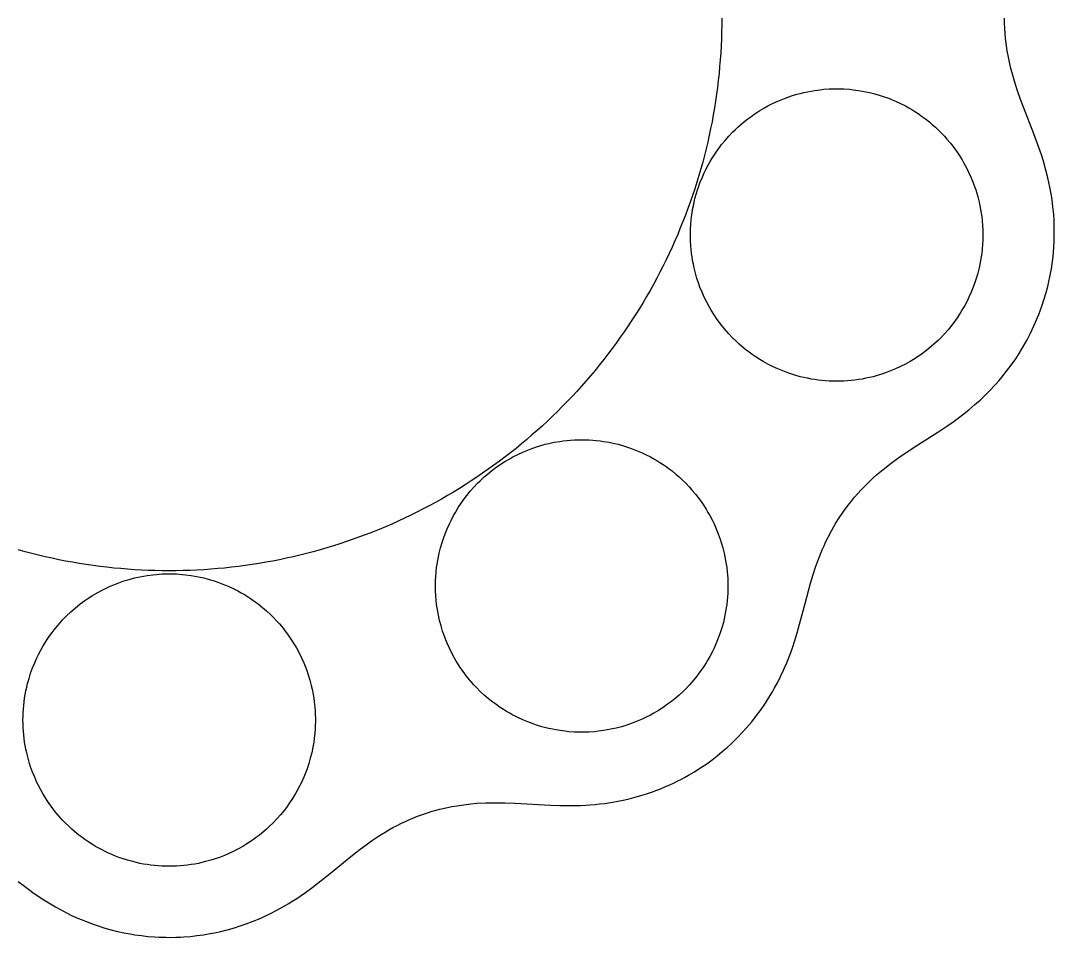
# Model space of a CAD drawing. Header units: metres. Extents: x -0.84 to 0.92, y -0.92 to 0.92.
# Drawn here: x -0.106 to 0.925, y -0.917 to -0.003 of the extents above; entities that cross this region are included whole.
import ezdxf

# ---------------------------------------------------------------- set-up
doc = ezdxf.new("R2010")
doc.units = ezdxf.units.M

msp = doc.modelspace()

# ---------------------------------------------------------------- linework, layer by layer
for p, q in [((0.5928, 0), (0.5928, -0.0069)), ((0.875, -0.0051), (0.875, 0)), ((0.5928, -0.0069), (0.5927, -0.0138)), ((0.8752, -0.0103), (0.875, -0.0051)), ((0.8756, -0.0153), (0.8752, -0.0103)), ((0.5927, -0.0138), (0.5925, -0.0208)), ((0.876, -0.0203), (0.8756, -0.0153)), ((0.8763, -0.0228), (0.876, -0.0203)), ((0.5921, -0.0277), (0.5918, -0.0346)), ((0.5925, -0.0208), (0.5921, -0.0277)), ((0.8769, -0.0277), (0.8763, -0.0228)), ((0.8776, -0.0325), (0.8769, -0.0277)), ((0.5918, -0.0346), (0.5913, -0.0415)), ((0.8784, -0.0372), (0.8776, -0.0325)), ((0.8798, -0.0439), (0.8784, -0.0372)), ((0.5907, -0.0484), (0.5901, -0.0553)), ((0.5913, -0.0415), (0.5907, -0.0484)), ((0.8813, -0.0504), (0.8798, -0.0439)), ((0.8824, -0.0545), (0.8813, -0.0504)), ((0.5901, -0.0553), (0.5893, -0.0622)), ((0.884, -0.0604), (0.8824, -0.0545)), ((0.8857, -0.0661), (0.884, -0.0604)), ((0.5885, -0.0691), (0.5876, -0.0759)), ((0.5893, -0.0622), (0.5885, -0.0691)), ((0.6819, -0.0727), (0.6855, -0.0721)), ((0.6855, -0.0721), (0.6909, -0.0714)), ((0.6909, -0.0714), (0.6946, -0.071)), ((0.6946, -0.071), (0.7001, -0.0706)), ((0.7001, -0.0706), (0.7037, -0.0705)), ((0.7037, -0.0705), (0.7074, -0.0705)), ((0.7074, -0.0705), (0.7111, -0.0705)), ((0.7111, -0.0705), (0.7147, -0.0706)), ((0.7147, -0.0706), (0.7202, -0.071)), ((0.7202, -0.071), (0.7239, -0.0714)), ((0.7239, -0.0714), (0.7293, -0.0721)), ((0.7293, -0.0721), (0.7329, -0.0727)), ((0.8875, -0.0714), (0.8857, -0.0661)), ((0.8909, -0.0813), (0.8875, -0.0714)), ((0.5876, -0.0759), (0.5866, -0.0828)), ((0.6486, -0.0828), (0.652, -0.0814)), ((0.652, -0.0814), (0.6571, -0.0794)), ((0.6571, -0.0794), (0.6623, -0.0776)), ((0.6623, -0.0776), (0.6676, -0.076)), ((0.6676, -0.076), (0.6711, -0.0751)), ((0.6711, -0.0751), (0.6747, -0.0742)), ((0.6747, -0.0742), (0.6783, -0.0734)), ((0.6783, -0.0734), (0.6819, -0.0727)), ((0.7329, -0.0727), (0.7365, -0.0734)), ((0.7365, -0.0734), (0.7401, -0.0742)), ((0.7401, -0.0742), (0.7454, -0.0755)), ((0.7454, -0.0755), (0.7507, -0.0771)), ((0.7507, -0.0771), (0.7559, -0.0788)), ((0.7559, -0.0788), (0.7594, -0.08)), ((0.7594, -0.08), (0.7628, -0.0814)), ((0.7628, -0.0814), (0.7662, -0.0828)), ((0.8938, -0.0889), (0.8909, -0.0813)), ((0.5855, -0.0896), (0.5843, -0.0965)), ((0.5866, -0.0828), (0.5855, -0.0896)), ((0.6277, -0.0942), (0.6308, -0.0922)), ((0.6308, -0.0922), (0.6355, -0.0894)), ((0.6355, -0.0894), (0.6387, -0.0876)), ((0.6387, -0.0876), (0.6436, -0.0851)), ((0.6436, -0.0851), (0.6486, -0.0828)), ((0.7662, -0.0828), (0.7711, -0.0851)), ((0.7711, -0.0851), (0.776, -0.0876)), ((0.776, -0.0876), (0.7793, -0.0894)), ((0.7793, -0.0894), (0.7824, -0.0912)), ((0.7824, -0.0912), (0.7855, -0.0932)), ((0.9042, -0.1155), (0.8938, -0.0889)), ((0.5843, -0.0965), (0.5831, -0.1033)), ((0.6116, -0.1063), (0.6159, -0.1028)), ((0.6159, -0.1028), (0.6187, -0.1005)), ((0.6187, -0.1005), (0.6217, -0.0983)), ((0.6217, -0.0983), (0.6247, -0.0962)), ((0.6247, -0.0962), (0.6277, -0.0942)), ((0.7855, -0.0932), (0.7886, -0.0952)), ((0.7886, -0.0952), (0.7931, -0.0983)), ((0.7931, -0.0983), (0.7961, -0.1005)), ((0.7961, -0.1005), (0.8004, -0.1039)), ((0.5817, -0.1101), (0.5803, -0.1169)), ((0.5831, -0.1033), (0.5817, -0.1101)), ((0.6036, -0.1138), (0.6062, -0.1113)), ((0.6062, -0.1113), (0.6089, -0.1087)), ((0.6089, -0.1087), (0.6116, -0.1063)), ((0.8004, -0.1039), (0.8031, -0.1063)), ((0.8031, -0.1063), (0.8059, -0.1087)), ((0.8059, -0.1087), (0.8086, -0.1113)), ((0.8086, -0.1113), (0.8124, -0.1151)), ((0.5788, -0.1236), (0.5772, -0.1303)), ((0.5803, -0.1169), (0.5788, -0.1236)), ((0.5927, -0.1262), (0.5962, -0.1219)), ((0.5962, -0.1219), (0.5998, -0.1178)), ((0.5998, -0.1178), (0.6036, -0.1138)), ((0.8124, -0.1151), (0.815, -0.1178)), ((0.815, -0.1178), (0.8174, -0.1206)), ((0.8174, -0.1206), (0.8209, -0.1248)), ((0.9092, -0.129), (0.9042, -0.1155)), ((0.5772, -0.1303), (0.5755, -0.1371)), ((0.5853, -0.1366), (0.5873, -0.1336)), ((0.5873, -0.1336), (0.5905, -0.1291)), ((0.5905, -0.1291), (0.5927, -0.1262)), ((0.8209, -0.1248), (0.8221, -0.1262)), ((0.8221, -0.1262), (0.8243, -0.1291)), ((0.8243, -0.1291), (0.8275, -0.1336)), ((0.8275, -0.1336), (0.8295, -0.1366)), ((0.9117, -0.1364), (0.9092, -0.129)), ((0.5738, -0.1438), (0.5719, -0.1504)), ((0.5755, -0.1371), (0.5738, -0.1438)), ((0.5796, -0.146), (0.5814, -0.1429)), ((0.5814, -0.1429), (0.5833, -0.1397)), ((0.5833, -0.1397), (0.5853, -0.1366)), ((0.8295, -0.1366), (0.8325, -0.1413)), ((0.8325, -0.1413), (0.8343, -0.1445)), ((0.9136, -0.1426), (0.9117, -0.1364)), ((0.9162, -0.1515), (0.9136, -0.1426)), ((0.5719, -0.1504), (0.57, -0.1571)), ((0.5732, -0.1592), (0.5754, -0.1542)), ((0.5754, -0.1542), (0.577, -0.1509)), ((0.577, -0.1509), (0.5796, -0.146)), ((0.8343, -0.1445), (0.8369, -0.1493)), ((0.8369, -0.1493), (0.8394, -0.1542)), ((0.8394, -0.1542), (0.8416, -0.1592)), ((0.9182, -0.1593), (0.9162, -0.1515)), ((0.568, -0.1637), (0.5659, -0.1703)), ((0.57, -0.1571), (0.568, -0.1637)), ((0.5693, -0.1695), (0.5711, -0.1643)), ((0.5711, -0.1643), (0.5732, -0.1592)), ((0.8416, -0.1592), (0.8437, -0.1643)), ((0.8437, -0.1643), (0.8449, -0.1678)), ((0.9202, -0.1687), (0.9182, -0.1593)), ((0.5659, -0.1703), (0.5637, -0.1769)), ((0.5661, -0.18), (0.5676, -0.1747)), ((0.5676, -0.1747), (0.5687, -0.1712)), ((0.5687, -0.1712), (0.5693, -0.1695)), ((0.8449, -0.1678), (0.8461, -0.1712)), ((0.8461, -0.1712), (0.8472, -0.1747)), ((0.8472, -0.1747), (0.8482, -0.1783)), ((0.9216, -0.1769), (0.9202, -0.1687)), ((0.5614, -0.1834), (0.5591, -0.19)), ((0.5637, -0.1769), (0.5614, -0.1834)), ((0.5645, -0.1872), (0.5653, -0.1836)), ((0.5653, -0.1836), (0.5661, -0.18)), ((0.8482, -0.1783), (0.8495, -0.1836)), ((0.8495, -0.1836), (0.8503, -0.1872)), ((0.9223, -0.1812), (0.9216, -0.1769)), ((0.9232, -0.1883), (0.9223, -0.1812)), ((0.5591, -0.19), (0.5566, -0.1964)), ((0.5627, -0.198), (0.5632, -0.1944)), ((0.5632, -0.1944), (0.5638, -0.1908)), ((0.5638, -0.1908), (0.5645, -0.1872)), ((0.8503, -0.1872), (0.851, -0.1908)), ((0.851, -0.1908), (0.8516, -0.1944)), ((0.8516, -0.1944), (0.8521, -0.198)), ((0.9239, -0.1956), (0.9232, -0.1883)), ((0.9243, -0.2016), (0.9239, -0.1956)), ((0.5541, -0.2029), (0.5515, -0.2093)), ((0.5566, -0.1964), (0.5541, -0.2029)), ((0.5617, -0.2108), (0.562, -0.2053)), ((0.562, -0.2053), (0.5623, -0.2017)), ((0.5623, -0.2017), (0.5627, -0.198)), ((0.8521, -0.198), (0.8525, -0.2017)), ((0.8525, -0.2017), (0.853, -0.2072)), ((0.9245, -0.2076), (0.9243, -0.2016)), ((0.5489, -0.2157), (0.5461, -0.2221)), ((0.5515, -0.2093), (0.5489, -0.2157)), ((0.5616, -0.2145), (0.5617, -0.2108)), ((0.5616, -0.2181), (0.5616, -0.2145)), ((0.853, -0.2072), (0.8531, -0.2108)), ((0.8531, -0.2108), (0.8532, -0.2145)), ((0.8532, -0.2145), (0.8532, -0.2181)), ((0.9245, -0.2153), (0.9245, -0.2076)), ((0.9245, -0.2184), (0.9245, -0.2153)), ((0.5461, -0.2221), (0.5433, -0.2284)), ((0.5617, -0.2218), (0.5616, -0.2181)), ((0.562, -0.2273), (0.5617, -0.2218)), ((0.853, -0.2255), (0.8525, -0.2309)), ((0.8531, -0.2218), (0.853, -0.2255)), ((0.8532, -0.2181), (0.8531, -0.2218)), ((0.9241, -0.2278), (0.9243, -0.2231)), ((0.9243, -0.2231), (0.9245, -0.2184)), ((0.5404, -0.2347), (0.5374, -0.2409)), ((0.5433, -0.2284), (0.5404, -0.2347)), ((0.5623, -0.2309), (0.562, -0.2273)), ((0.5627, -0.2346), (0.5623, -0.2309)), ((0.5632, -0.2382), (0.5627, -0.2346)), ((0.8521, -0.2346), (0.8516, -0.2382)), ((0.8525, -0.2309), (0.8521, -0.2346)), ((0.9229, -0.2404), (0.9236, -0.2341)), ((0.9236, -0.2341), (0.9241, -0.2278)), ((0.5343, -0.2471), (0.5312, -0.2533)), ((0.5374, -0.2409), (0.5343, -0.2471)), ((0.5638, -0.2418), (0.5632, -0.2382)), ((0.5645, -0.2454), (0.5638, -0.2418)), ((0.5653, -0.249), (0.5645, -0.2454)), ((0.8503, -0.2454), (0.8495, -0.249)), ((0.851, -0.2418), (0.8503, -0.2454)), ((0.8516, -0.2382), (0.851, -0.2418)), ((0.9216, -0.25), (0.9223, -0.2452)), ((0.9223, -0.2452), (0.9229, -0.2404)), ((0.5312, -0.2533), (0.528, -0.2594)), ((0.5666, -0.2543), (0.5653, -0.249)), ((0.5681, -0.2596), (0.5666, -0.2543)), ((0.8482, -0.2543), (0.8466, -0.2596)), ((0.8495, -0.249), (0.8482, -0.2543)), ((0.9187, -0.2643), (0.9204, -0.2563)), ((0.9204, -0.2563), (0.9216, -0.25)), ((0.5247, -0.2655), (0.5213, -0.2716)), ((0.528, -0.2594), (0.5247, -0.2655)), ((0.5693, -0.2631), (0.5681, -0.2596)), ((0.5711, -0.2683), (0.5693, -0.2631)), ((0.8449, -0.2648), (0.8437, -0.2683)), ((0.8466, -0.2596), (0.8449, -0.2648)), ((0.9163, -0.2738), (0.918, -0.2675)), ((0.918, -0.2675), (0.9187, -0.2643)), ((0.5178, -0.2776), (0.5143, -0.2835)), ((0.5213, -0.2716), (0.5178, -0.2776)), ((0.5732, -0.2734), (0.5711, -0.2683)), ((0.5754, -0.2784), (0.5732, -0.2734)), ((0.8416, -0.2734), (0.8394, -0.2784)), ((0.8437, -0.2683), (0.8416, -0.2734)), ((0.9144, -0.2801), (0.9163, -0.2738)), ((0.5143, -0.2835), (0.5107, -0.2895)), ((0.5779, -0.2833), (0.5754, -0.2784)), ((0.5805, -0.2882), (0.5779, -0.2833)), ((0.5823, -0.2913), (0.5805, -0.2882)), ((0.8352, -0.2866), (0.8334, -0.2897)), ((0.8378, -0.2817), (0.8352, -0.2866)), ((0.8394, -0.2784), (0.8378, -0.2817)), ((0.9108, -0.291), (0.9124, -0.2864)), ((0.9124, -0.2864), (0.9144, -0.2801)), ((0.507, -0.2953), (0.5033, -0.3011)), ((0.5107, -0.2895), (0.507, -0.2953)), ((0.5853, -0.296), (0.5823, -0.2913)), ((0.5883, -0.3005), (0.5853, -0.296)), ((0.8305, -0.2944), (0.8275, -0.299)), ((0.8334, -0.2897), (0.8305, -0.2944)), ((0.9059, -0.3032), (0.9078, -0.2987)), ((0.9078, -0.2987), (0.909, -0.2956)), ((0.909, -0.2956), (0.9108, -0.291)), ((0.4995, -0.3069), (0.4956, -0.3127)), ((0.5033, -0.3011), (0.4995, -0.3069)), ((0.5905, -0.3035), (0.5883, -0.3005)), ((0.5939, -0.3078), (0.5905, -0.3035)), ((0.5974, -0.3121), (0.5939, -0.3078)), ((0.8221, -0.3064), (0.8186, -0.3107)), ((0.8243, -0.3035), (0.8221, -0.3064)), ((0.8275, -0.299), (0.8243, -0.3035)), ((0.9026, -0.3106), (0.9059, -0.3032)), ((0.4916, -0.3183), (0.4876, -0.324)), ((0.4956, -0.3127), (0.4916, -0.3183)), ((0.5998, -0.3148), (0.5974, -0.3121)), ((0.6036, -0.3188), (0.5998, -0.3148)), ((0.6076, -0.3226), (0.6036, -0.3188)), ((0.8112, -0.3188), (0.8086, -0.3214)), ((0.815, -0.3148), (0.8112, -0.3188)), ((0.8186, -0.3107), (0.815, -0.3148)), ((0.8975, -0.3207), (0.9004, -0.315)), ((0.9004, -0.315), (0.9026, -0.3106)), ((0.4835, -0.3295), (0.4793, -0.3351)), ((0.4876, -0.324), (0.4835, -0.3295)), ((0.6103, -0.3251), (0.6076, -0.3226)), ((0.613, -0.3275), (0.6103, -0.3251)), ((0.6173, -0.331), (0.613, -0.3275)), ((0.8018, -0.3275), (0.7975, -0.331)), ((0.8045, -0.3251), (0.8018, -0.3275)), ((0.8086, -0.3214), (0.8045, -0.3251)), ((0.8919, -0.3304), (0.8951, -0.3249)), ((0.8951, -0.3249), (0.8975, -0.3207)), ((0.4793, -0.3351), (0.4751, -0.3405)), ((0.6202, -0.3332), (0.6173, -0.331)), ((0.6232, -0.3354), (0.6202, -0.3332)), ((0.6262, -0.3374), (0.6232, -0.3354)), ((0.6308, -0.3404), (0.6262, -0.3374)), ((0.7886, -0.3374), (0.784, -0.3404)), ((0.7931, -0.3343), (0.7886, -0.3374)), ((0.7975, -0.331), (0.7931, -0.3343)), ((0.8816, -0.346), (0.886, -0.3397)), ((0.886, -0.3397), (0.8894, -0.3344)), ((0.8894, -0.3344), (0.8919, -0.3304)), ((0.4707, -0.346), (0.4664, -0.3513)), ((0.4751, -0.3405), (0.4707, -0.346)), ((0.634, -0.3423), (0.6308, -0.3404)), ((0.6387, -0.345), (0.634, -0.3423)), ((0.6436, -0.3475), (0.6387, -0.345)), ((0.6486, -0.3498), (0.6436, -0.3475)), ((0.652, -0.3512), (0.6486, -0.3498)), ((0.7662, -0.3498), (0.7628, -0.3512)), ((0.7711, -0.3475), (0.7662, -0.3498)), ((0.776, -0.345), (0.7711, -0.3475)), ((0.7808, -0.3423), (0.776, -0.345)), ((0.784, -0.3404), (0.7808, -0.3423)), ((0.877, -0.3521), (0.8816, -0.346)), ((0.4619, -0.3566), (0.4574, -0.3619)), ((0.4664, -0.3513), (0.4619, -0.3566)), ((0.6571, -0.3532), (0.652, -0.3512)), ((0.6606, -0.3544), (0.6571, -0.3532)), ((0.6658, -0.3561), (0.6606, -0.3544)), ((0.6711, -0.3576), (0.6658, -0.3561)), ((0.6747, -0.3584), (0.6711, -0.3576)), ((0.6783, -0.3592), (0.6747, -0.3584)), ((0.6819, -0.3599), (0.6783, -0.3592)), ((0.6855, -0.3605), (0.6819, -0.3599)), ((0.6891, -0.361), (0.6855, -0.3605)), ((0.7293, -0.3605), (0.7257, -0.361)), ((0.7329, -0.3599), (0.7293, -0.3605)), ((0.7365, -0.3592), (0.7329, -0.3599)), ((0.7401, -0.3584), (0.7365, -0.3592)), ((0.7437, -0.3576), (0.7401, -0.3584)), ((0.749, -0.3561), (0.7437, -0.3576)), ((0.7525, -0.355), (0.749, -0.3561)), ((0.7577, -0.3532), (0.7525, -0.355)), ((0.7628, -0.3512), (0.7577, -0.3532)), ((0.8694, -0.3614), (0.8723, -0.358)), ((0.8723, -0.358), (0.877, -0.3521)), ((0.4528, -0.3671), (0.4482, -0.3722)), ((0.4574, -0.3619), (0.4528, -0.3671)), ((0.6928, -0.3614), (0.6891, -0.361)), ((0.6964, -0.3617), (0.6928, -0.3614)), ((0.7001, -0.362), (0.6964, -0.3617)), ((0.7037, -0.3621), (0.7001, -0.362)), ((0.7074, -0.3621), (0.7037, -0.3621)), ((0.7111, -0.3621), (0.7074, -0.3621)), ((0.7147, -0.362), (0.7111, -0.3621)), ((0.7184, -0.3617), (0.7147, -0.362)), ((0.722, -0.3614), (0.7184, -0.3617)), ((0.7257, -0.361), (0.722, -0.3614)), ((0.8556, -0.3761), (0.8606, -0.371)), ((0.8606, -0.371), (0.8655, -0.3658)), ((0.8655, -0.3658), (0.8694, -0.3614)), ((0.4435, -0.3773), (0.4387, -0.3823)), ((0.4482, -0.3722), (0.4435, -0.3773)), ((0.8454, -0.3854), (0.8505, -0.3809)), ((0.8505, -0.3809), (0.8556, -0.3761)), ((0.4338, -0.3873), (0.4289, -0.3922)), ((0.4387, -0.3823), (0.4338, -0.3873)), ((0.833, -0.3956), (0.8392, -0.3906)), ((0.8392, -0.3906), (0.8454, -0.3854)), ((0.419, -0.4018), (0.4139, -0.4065)), ((0.424, -0.397), (0.419, -0.4018)), ((0.4289, -0.3922), (0.424, -0.397)), ((0.8183, -0.4062), (0.8246, -0.4018)), ((0.8246, -0.4018), (0.833, -0.3956)), ((0.4088, -0.4111), (0.4035, -0.4157)), ((0.4139, -0.4065), (0.4088, -0.4111)), ((0.8085, -0.4128), (0.8183, -0.4062)), ((0.3983, -0.4202), (0.393, -0.4247)), ((0.4035, -0.4157), (0.3983, -0.4202)), ((0.4258, -0.423), (0.4312, -0.4221)), ((0.4312, -0.4221), (0.4348, -0.4216)), ((0.4348, -0.4216), (0.4385, -0.4212)), ((0.4385, -0.4212), (0.4421, -0.4209)), ((0.4421, -0.4209), (0.4458, -0.4207)), ((0.4458, -0.4207), (0.4494, -0.4205)), ((0.4494, -0.4205), (0.4531, -0.4205)), ((0.4531, -0.4205), (0.4568, -0.4205)), ((0.4568, -0.4205), (0.4604, -0.4207)), ((0.4604, -0.4207), (0.4641, -0.4209)), ((0.4641, -0.4209), (0.4677, -0.4212)), ((0.4677, -0.4212), (0.4714, -0.4216)), ((0.4714, -0.4216), (0.475, -0.4221)), ((0.475, -0.4221), (0.4804, -0.423)), ((0.7885, -0.4256), (0.8085, -0.4128)), ((0.3876, -0.4291), (0.3822, -0.4334)), ((0.393, -0.4247), (0.3876, -0.4291)), ((0.3894, -0.4351), (0.3943, -0.4328)), ((0.3943, -0.4328), (0.3977, -0.4314)), ((0.3977, -0.4314), (0.4028, -0.4294)), ((0.4028, -0.4294), (0.4081, -0.4276)), ((0.4081, -0.4276), (0.4115, -0.4265)), ((0.4115, -0.4265), (0.4168, -0.425)), ((0.4168, -0.425), (0.4204, -0.4242)), ((0.4204, -0.4242), (0.4258, -0.423)), ((0.4804, -0.423), (0.4858, -0.4242)), ((0.4858, -0.4242), (0.4894, -0.425)), ((0.4894, -0.425), (0.4947, -0.4265)), ((0.4947, -0.4265), (0.4999, -0.4282)), ((0.4999, -0.4282), (0.5034, -0.4294)), ((0.5034, -0.4294), (0.5068, -0.4307)), ((0.5068, -0.4307), (0.5102, -0.4321)), ((0.5102, -0.4321), (0.5135, -0.4336)), ((0.7694, -0.4383), (0.7779, -0.4325)), ((0.7779, -0.4325), (0.7885, -0.4256)), ((0.3712, -0.4418), (0.3656, -0.4459)), ((0.3767, -0.4376), (0.3712, -0.4418)), ((0.3719, -0.4452), (0.3765, -0.4422)), ((0.3765, -0.4422), (0.3813, -0.4394)), ((0.3822, -0.4334), (0.3767, -0.4376)), ((0.3813, -0.4394), (0.3845, -0.4376)), ((0.3845, -0.4376), (0.3894, -0.4351)), ((0.5135, -0.4336), (0.5169, -0.4351)), ((0.5169, -0.4351), (0.5218, -0.4376)), ((0.5218, -0.4376), (0.525, -0.4394)), ((0.525, -0.4394), (0.5281, -0.4413)), ((0.5281, -0.4413), (0.5312, -0.4432)), ((0.5312, -0.4432), (0.5343, -0.4452)), ((0.7618, -0.4438), (0.7694, -0.4383)), ((0.36, -0.4499), (0.3543, -0.4539)), ((0.3587, -0.4551), (0.363, -0.4516)), ((0.3656, -0.4459), (0.36, -0.4499)), ((0.363, -0.4516), (0.3674, -0.4483)), ((0.3674, -0.4483), (0.3719, -0.4452)), ((0.5343, -0.4452), (0.5373, -0.4472)), ((0.5373, -0.4472), (0.5403, -0.4494)), ((0.5403, -0.4494), (0.5432, -0.4516)), ((0.5432, -0.4516), (0.5475, -0.4551)), ((0.7472, -0.4556), (0.7522, -0.4514)), ((0.7522, -0.4514), (0.7571, -0.4475)), ((0.7571, -0.4475), (0.7618, -0.4438)), ((0.3428, -0.4616), (0.337, -0.4654)), ((0.3486, -0.4578), (0.3428, -0.4616)), ((0.3456, -0.4678), (0.3493, -0.4638)), ((0.3543, -0.4539), (0.3486, -0.4578)), ((0.3493, -0.4638), (0.3519, -0.4613)), ((0.3519, -0.4613), (0.3533, -0.46)), ((0.3533, -0.46), (0.356, -0.4575)), ((0.356, -0.4575), (0.3587, -0.4551)), ((0.5475, -0.4551), (0.5502, -0.4575)), ((0.5502, -0.4575), (0.5529, -0.46)), ((0.5529, -0.46), (0.5569, -0.4638)), ((0.5569, -0.4638), (0.5607, -0.4678)), ((0.7371, -0.4651), (0.7405, -0.4618)), ((0.7405, -0.4618), (0.7439, -0.4586)), ((0.7439, -0.4586), (0.7472, -0.4556)), ((0.3252, -0.4726), (0.3192, -0.4762)), ((0.3311, -0.469), (0.3252, -0.4726)), ((0.337, -0.4654), (0.3311, -0.469)), ((0.3384, -0.4762), (0.3419, -0.4719)), ((0.3419, -0.4719), (0.3456, -0.4678)), ((0.5607, -0.4678), (0.5631, -0.4706)), ((0.5631, -0.4706), (0.5666, -0.4748)), ((0.7253, -0.4778), (0.7286, -0.474)), ((0.7286, -0.474), (0.732, -0.4703)), ((0.732, -0.4703), (0.7371, -0.4651)), ((0.3072, -0.483), (0.3011, -0.4863)), ((0.3132, -0.4796), (0.3072, -0.483)), ((0.3192, -0.4762), (0.3132, -0.4796)), ((0.33, -0.4882), (0.333, -0.4836)), ((0.333, -0.4836), (0.3362, -0.4791)), ((0.3362, -0.4791), (0.3384, -0.4762)), ((0.5666, -0.4748), (0.57, -0.4791)), ((0.57, -0.4791), (0.5722, -0.4821)), ((0.5722, -0.4821), (0.5742, -0.4851)), ((0.7189, -0.4857), (0.7221, -0.4817)), ((0.7221, -0.4817), (0.7253, -0.4778)), ((0.2888, -0.4927), (0.2826, -0.4957)), ((0.295, -0.4895), (0.2888, -0.4927)), ((0.3011, -0.4863), (0.295, -0.4895)), ((0.3253, -0.496), (0.3271, -0.4929)), ((0.3271, -0.4929), (0.33, -0.4882)), ((0.5742, -0.4851), (0.5772, -0.4897)), ((0.5772, -0.4897), (0.5791, -0.4929)), ((0.5791, -0.4929), (0.5809, -0.496)), ((0.71, -0.4983), (0.7129, -0.494)), ((0.7129, -0.494), (0.7143, -0.4919)), ((0.7143, -0.4919), (0.7189, -0.4857)), ((0.2637, -0.5045), (0.2574, -0.5072)), ((0.2701, -0.5016), (0.2637, -0.5045)), ((0.2763, -0.4987), (0.2701, -0.5016)), ((0.2826, -0.4957), (0.2763, -0.4987)), ((0.3189, -0.5092), (0.3212, -0.5042)), ((0.3212, -0.5042), (0.3228, -0.5009)), ((0.3228, -0.5009), (0.3253, -0.496)), ((0.5809, -0.496), (0.5835, -0.5009)), ((0.5835, -0.5009), (0.5851, -0.5042)), ((0.5851, -0.5042), (0.5873, -0.5092)), ((0.7047, -0.5069), (0.706, -0.5047)), ((0.706, -0.5047), (0.7086, -0.5004)), ((0.7086, -0.5004), (0.71, -0.4983)), ((0.2381, -0.515), (0.2316, -0.5174)), ((0.2446, -0.5125), (0.2381, -0.515)), ((0.251, -0.5099), (0.2446, -0.5125)), ((0.2574, -0.5072), (0.251, -0.5099)), ((0.3156, -0.5178), (0.3168, -0.5143)), ((0.3168, -0.5143), (0.3189, -0.5092)), ((0.5873, -0.5092), (0.5894, -0.5143)), ((0.5894, -0.5143), (0.5912, -0.5195)), ((0.6989, -0.5177), (0.7023, -0.5112)), ((0.7023, -0.5112), (0.7047, -0.5069)), ((0.212, -0.5242), (0.2054, -0.5263)), ((0.2186, -0.522), (0.212, -0.5242)), ((0.2251, -0.5197), (0.2186, -0.522)), ((0.2316, -0.5174), (0.2251, -0.5197)), ((0.3123, -0.5283), (0.3139, -0.523)), ((0.3139, -0.523), (0.3156, -0.5178)), ((0.5912, -0.5195), (0.5924, -0.523)), ((0.5924, -0.523), (0.5939, -0.5283)), ((0.6949, -0.5261), (0.6968, -0.5219)), ((0.6968, -0.5219), (0.6989, -0.5177)), ((-0.1021, -0.5321), (-0.1088, -0.5302)), ((-0.0954, -0.5339), (-0.1021, -0.5321)), ((-0.0887, -0.5355), (-0.0954, -0.5339)), ((-0.0819, -0.5371), (-0.0887, -0.5355)), ((0.172, -0.5355), (0.1653, -0.5371)), ((0.1787, -0.5339), (0.172, -0.5355)), ((0.1854, -0.5321), (0.1787, -0.5339)), ((0.1921, -0.5302), (0.1854, -0.5321)), ((0.1988, -0.5283), (0.1921, -0.5302)), ((0.2054, -0.5263), (0.1988, -0.5283)), ((0.3102, -0.5372), (0.311, -0.5336)), ((0.311, -0.5336), (0.3123, -0.5283)), ((0.5939, -0.5283), (0.5952, -0.5336)), ((0.5952, -0.5336), (0.596, -0.5372)), ((0.6906, -0.5363), (0.693, -0.5302)), ((0.693, -0.5302), (0.6949, -0.5261)), ((-0.0752, -0.5387), (-0.0819, -0.5371)), ((-0.0684, -0.5401), (-0.0752, -0.5387)), ((-0.0616, -0.5414), (-0.0684, -0.5401)), ((-0.0548, -0.5427), (-0.0616, -0.5414)), ((-0.048, -0.5438), (-0.0548, -0.5427)), ((-0.0411, -0.5449), (-0.048, -0.5438)), ((-0.0343, -0.5459), (-0.0411, -0.5449)), ((-0.0274, -0.5468), (-0.0343, -0.5459)), ((0.1176, -0.5459), (0.1107, -0.5468)), ((0.1245, -0.5449), (0.1176, -0.5459)), ((0.1313, -0.5438), (0.1245, -0.5449)), ((0.1381, -0.5427), (0.1313, -0.5438)), ((0.1449, -0.5414), (0.1381, -0.5427)), ((0.1517, -0.5401), (0.1449, -0.5414)), ((0.1585, -0.5387), (0.1517, -0.5401)), ((0.1653, -0.5371), (0.1585, -0.5387)), ((0.3084, -0.548), (0.3089, -0.5444)), ((0.3089, -0.5444), (0.3095, -0.5408)), ((0.3095, -0.5408), (0.3102, -0.5372)), ((0.596, -0.5372), (0.5967, -0.5408)), ((0.5967, -0.5408), (0.5973, -0.5444)), ((0.5973, -0.5444), (0.5978, -0.548)), ((0.6863, -0.5477), (0.6883, -0.5421)), ((0.6883, -0.5421), (0.6906, -0.5363)), ((-0.0205, -0.5477), (-0.0274, -0.5468)), ((-0.0136, -0.5484), (-0.0205, -0.5477)), ((-0.0067, -0.549), (-0.0136, -0.5484)), ((0.0001, -0.5496), (-0.0067, -0.549)), ((0.007, -0.5501), (0.0001, -0.5496)), ((0.014, -0.5505), (0.007, -0.5501)), ((0.0125, -0.5571), (0.0161, -0.5564)), ((0.0209, -0.5508), (0.014, -0.5505)), ((0.0161, -0.5564), (0.0197, -0.5558)), ((0.0197, -0.5558), (0.0252, -0.5551)), ((0.0278, -0.551), (0.0209, -0.5508)), ((0.0252, -0.5551), (0.0289, -0.5547)), ((0.0347, -0.5511), (0.0278, -0.551)), ((0.0289, -0.5547), (0.0343, -0.5543)), ((0.0343, -0.5543), (0.038, -0.5542)), ((0.0417, -0.5512), (0.0347, -0.5511)), ((0.038, -0.5542), (0.0417, -0.5542)), ((0.0486, -0.5511), (0.0417, -0.5512)), ((0.0417, -0.5542), (0.0453, -0.5542)), ((0.0453, -0.5542), (0.049, -0.5543)), ((0.0555, -0.551), (0.0486, -0.5511)), ((0.049, -0.5543), (0.0545, -0.5547)), ((0.0545, -0.5547), (0.0581, -0.5551)), ((0.0624, -0.5508), (0.0555, -0.551)), ((0.0581, -0.5551), (0.0636, -0.5558)), ((0.0694, -0.5505), (0.0624, -0.5508)), ((0.0636, -0.5558), (0.0672, -0.5564)), ((0.0672, -0.5564), (0.0708, -0.5571)), ((0.0763, -0.5501), (0.0694, -0.5505)), ((0.0832, -0.5496), (0.0763, -0.5501)), ((0.0901, -0.549), (0.0832, -0.5496)), ((0.097, -0.5484), (0.0901, -0.549)), ((0.1039, -0.5477), (0.097, -0.5484)), ((0.1107, -0.5468), (0.1039, -0.5477)), ((0.3076, -0.5571), (0.308, -0.5517)), ((0.308, -0.5517), (0.3084, -0.548)), ((0.5978, -0.548), (0.5982, -0.5517)), ((0.5982, -0.5517), (0.5985, -0.5553)), ((0.5985, -0.5553), (0.5988, -0.559)), ((0.6814, -0.5634), (0.684, -0.5549)), ((0.684, -0.5549), (0.6863, -0.5477)), ((-0.0204, -0.568), (-0.0171, -0.5665)), ((-0.0171, -0.5665), (-0.0137, -0.5651)), ((-0.0137, -0.5651), (-0.0086, -0.5631)), ((-0.0086, -0.5631), (-0.0034, -0.5613)), ((-0.0034, -0.5613), (0.0018, -0.5597)), ((0.0018, -0.5597), (0.0072, -0.5583)), ((0.0072, -0.5583), (0.0125, -0.5571)), ((0.0708, -0.5571), (0.0761, -0.5583)), ((0.0761, -0.5583), (0.0815, -0.5597)), ((0.0815, -0.5597), (0.0867, -0.5613)), ((0.0867, -0.5613), (0.0902, -0.5625)), ((0.0902, -0.5625), (0.0936, -0.5637)), ((0.0936, -0.5637), (0.097, -0.5651)), ((0.097, -0.5651), (0.1004, -0.5665)), ((0.1004, -0.5665), (0.1054, -0.5688)), ((0.3073, -0.5645), (0.3074, -0.5608)), ((0.3073, -0.5681), (0.3073, -0.5645)), ((0.3074, -0.5608), (0.3076, -0.5571)), ((0.5988, -0.559), (0.5989, -0.5626)), ((0.5989, -0.5626), (0.5989, -0.5663)), ((0.5989, -0.5663), (0.5989, -0.57)), ((0.6776, -0.5773), (0.6814, -0.5634)), ((-0.0395, -0.5789), (-0.0349, -0.5759)), ((-0.0349, -0.5759), (-0.0302, -0.5731)), ((-0.0302, -0.5731), (-0.0253, -0.5705)), ((-0.0253, -0.5705), (-0.0204, -0.568)), ((0.1054, -0.5688), (0.1087, -0.5705)), ((0.1087, -0.5705), (0.1103, -0.5713)), ((0.1103, -0.5713), (0.1135, -0.5731)), ((0.1135, -0.5731), (0.1167, -0.5749)), ((0.1167, -0.5749), (0.1198, -0.5769)), ((0.1198, -0.5769), (0.1229, -0.5789)), ((0.3074, -0.5718), (0.3073, -0.5681)), ((0.3076, -0.5755), (0.3074, -0.5718)), ((0.308, -0.5809), (0.3076, -0.5755)), ((0.5985, -0.5773), (0.5982, -0.5809)), ((0.5988, -0.5736), (0.5985, -0.5773)), ((0.5989, -0.57), (0.5988, -0.5736)), ((0.674, -0.5912), (0.6776, -0.5773)), ((-0.0541, -0.59), (-0.0499, -0.5865)), ((-0.0499, -0.5865), (-0.047, -0.5842)), ((-0.047, -0.5842), (-0.0426, -0.5809)), ((-0.0426, -0.5809), (-0.0395, -0.5789)), ((0.1229, -0.5789), (0.1274, -0.582)), ((0.1274, -0.582), (0.1303, -0.5842)), ((0.1303, -0.5842), (0.1346, -0.5876)), ((0.1346, -0.5876), (0.1388, -0.5912)), ((0.3084, -0.5846), (0.308, -0.5809)), ((0.3089, -0.5882), (0.3084, -0.5846)), ((0.5978, -0.5846), (0.5973, -0.5882)), ((0.5982, -0.5809), (0.5978, -0.5846)), ((-0.0646, -0.6002), (-0.0608, -0.5962)), ((-0.0608, -0.5962), (-0.0568, -0.5924)), ((-0.0568, -0.5924), (-0.0541, -0.59)), ((0.1388, -0.5912), (0.1428, -0.5949)), ((0.1428, -0.5949), (0.1454, -0.5975)), ((0.1454, -0.5975), (0.1492, -0.6015)), ((0.3095, -0.5918), (0.3089, -0.5882)), ((0.3106, -0.5972), (0.3095, -0.5918)), ((0.3114, -0.6008), (0.3106, -0.5972)), ((0.596, -0.5954), (0.5952, -0.599)), ((0.5967, -0.5918), (0.596, -0.5954)), ((0.5973, -0.5882), (0.5967, -0.5918)), ((0.6694, -0.608), (0.674, -0.5912)), ((-0.073, -0.6099), (-0.0695, -0.6056)), ((-0.0695, -0.6056), (-0.0671, -0.6029)), ((-0.0671, -0.6029), (-0.0646, -0.6002)), ((0.1492, -0.6015), (0.1517, -0.6042)), ((0.1517, -0.6042), (0.1552, -0.6085)), ((0.3128, -0.6061), (0.3114, -0.6008)), ((0.3144, -0.6114), (0.3128, -0.6061)), ((0.5929, -0.6079), (0.5912, -0.6131)), ((0.5944, -0.6026), (0.5929, -0.6079)), ((0.5952, -0.599), (0.5944, -0.6026)), ((0.668, -0.6131), (0.6694, -0.608)), ((-0.0795, -0.6188), (-0.0763, -0.6143)), ((-0.0763, -0.6143), (-0.0752, -0.6128)), ((-0.0752, -0.6128), (-0.073, -0.6099)), ((0.1552, -0.6085), (0.1575, -0.6113)), ((0.1575, -0.6113), (0.1596, -0.6143)), ((0.1596, -0.6143), (0.1618, -0.6173)), ((0.1618, -0.6173), (0.1638, -0.6203)), ((0.3156, -0.6148), (0.3144, -0.6114)), ((0.3168, -0.6183), (0.3156, -0.6148)), ((0.3189, -0.6234), (0.3168, -0.6183)), ((0.5894, -0.6183), (0.5873, -0.6234)), ((0.5912, -0.6131), (0.5894, -0.6183)), ((0.6657, -0.6205), (0.668, -0.6131)), ((-0.0861, -0.6297), (-0.0843, -0.6265)), ((-0.0843, -0.6265), (-0.0824, -0.6234)), ((-0.0824, -0.6234), (-0.0795, -0.6188)), ((0.1638, -0.6203), (0.1667, -0.625)), ((0.1667, -0.625), (0.1686, -0.6281)), ((0.1686, -0.6281), (0.1712, -0.633)), ((0.3212, -0.6284), (0.3189, -0.6234)), ((0.3236, -0.6333), (0.3212, -0.6284)), ((0.5851, -0.6284), (0.5835, -0.6317)), ((0.5873, -0.6234), (0.5851, -0.6284)), ((0.6606, -0.6354), (0.6633, -0.6279)), ((0.6633, -0.6279), (0.6657, -0.6205)), ((-0.0925, -0.6429), (-0.0903, -0.6379)), ((-0.0903, -0.6379), (-0.0887, -0.6346)), ((-0.0887, -0.6346), (-0.0861, -0.6297)), ((0.1712, -0.633), (0.1736, -0.6379)), ((0.1736, -0.6379), (0.1759, -0.6429)), ((0.3262, -0.6382), (0.3236, -0.6333)), ((0.328, -0.6413), (0.3262, -0.6382)), ((0.5809, -0.6366), (0.5791, -0.6398)), ((0.5835, -0.6317), (0.5809, -0.6366)), ((0.6576, -0.6428), (0.6606, -0.6354)), ((-0.0965, -0.6532), (-0.0946, -0.648)), ((-0.0946, -0.648), (-0.0925, -0.6429)), ((0.1759, -0.6429), (0.1779, -0.648)), ((0.1779, -0.648), (0.1792, -0.6515)), ((0.33, -0.6444), (0.328, -0.6413)), ((0.332, -0.6475), (0.33, -0.6444)), ((0.3341, -0.6505), (0.332, -0.6475)), ((0.5742, -0.6475), (0.5711, -0.652)), ((0.5772, -0.6429), (0.5742, -0.6475)), ((0.5791, -0.6398), (0.5772, -0.6429)), ((0.6544, -0.6503), (0.6555, -0.6478)), ((0.6555, -0.6478), (0.6576, -0.6428)), ((-0.0996, -0.6637), (-0.0981, -0.6584)), ((-0.0981, -0.6584), (-0.0965, -0.6532)), ((0.1792, -0.6515), (0.1804, -0.6549)), ((0.1804, -0.6549), (0.182, -0.6602)), ((0.3373, -0.655), (0.3341, -0.6505)), ((0.3396, -0.6578), (0.3373, -0.655)), ((0.3431, -0.6621), (0.3396, -0.6578)), ((0.5666, -0.6578), (0.5631, -0.6621)), ((0.5689, -0.655), (0.5666, -0.6578)), ((0.5711, -0.652), (0.5689, -0.655)), ((0.6483, -0.6629), (0.6515, -0.6566)), ((0.6515, -0.6566), (0.6544, -0.6503)), ((-0.1012, -0.6709), (-0.1004, -0.6673)), ((-0.1004, -0.6673), (-0.0996, -0.6637)), ((0.182, -0.6602), (0.1834, -0.6655)), ((0.1834, -0.6655), (0.1842, -0.6691)), ((0.1842, -0.6691), (0.1852, -0.6745)), ((0.3456, -0.6648), (0.3431, -0.6621)), ((0.3481, -0.6675), (0.3456, -0.6648)), ((0.3519, -0.6714), (0.3481, -0.6675)), ((0.5569, -0.6688), (0.5543, -0.6714)), ((0.5607, -0.6648), (0.5569, -0.6688)), ((0.5631, -0.6621), (0.5607, -0.6648)), ((0.6434, -0.6718), (0.6456, -0.668)), ((0.6456, -0.668), (0.6483, -0.6629)), ((-0.103, -0.6817), (-0.1025, -0.6781)), ((-0.1025, -0.6781), (-0.1019, -0.6745)), ((-0.1019, -0.6745), (-0.1012, -0.6709)), ((0.1852, -0.6745), (0.1858, -0.6781)), ((0.1858, -0.6781), (0.1863, -0.6817)), ((0.356, -0.6751), (0.3519, -0.6714)), ((0.3602, -0.6787), (0.356, -0.6751)), ((0.3645, -0.6821), (0.3602, -0.6787)), ((0.5461, -0.6787), (0.5418, -0.6821)), ((0.5502, -0.6751), (0.5461, -0.6787)), ((0.5543, -0.6714), (0.5502, -0.6751)), ((0.6364, -0.6831), (0.6396, -0.6781)), ((0.6396, -0.6781), (0.6434, -0.6718)), ((-0.104, -0.6927), (-0.1037, -0.689)), ((-0.1037, -0.689), (-0.1034, -0.6854)), ((-0.1034, -0.6854), (-0.103, -0.6817)), ((0.1863, -0.6817), (0.1869, -0.6872)), ((0.1869, -0.6872), (0.1872, -0.6908)), ((0.3674, -0.6843), (0.3645, -0.6821)), ((0.3719, -0.6874), (0.3674, -0.6843)), ((0.375, -0.6894), (0.3719, -0.6874)), ((0.3781, -0.6914), (0.375, -0.6894)), ((0.5297, -0.6904), (0.525, -0.6932)), ((0.5343, -0.6874), (0.5297, -0.6904)), ((0.5388, -0.6843), (0.5343, -0.6874)), ((0.5418, -0.6821), (0.5388, -0.6843)), ((0.6266, -0.6968), (0.6321, -0.6894)), ((0.6321, -0.6894), (0.6364, -0.6831)), ((-0.1042, -0.7), (-0.1041, -0.6963)), ((-0.1041, -0.7037), (-0.1042, -0.7)), ((-0.1041, -0.6963), (-0.104, -0.6927)), ((0.1872, -0.6908), (0.1874, -0.6945)), ((0.1874, -0.6945), (0.1875, -0.6982)), ((0.1875, -0.6982), (0.1875, -0.7018)), ((0.3813, -0.6932), (0.3781, -0.6914)), ((0.3845, -0.695), (0.3813, -0.6932)), ((0.3861, -0.6958), (0.3845, -0.695)), ((0.3894, -0.6975), (0.3861, -0.6958)), ((0.3943, -0.6998), (0.3894, -0.6975)), ((0.3994, -0.7019), (0.3943, -0.6998)), ((0.5135, -0.699), (0.5085, -0.7012)), ((0.5169, -0.6975), (0.5135, -0.699)), ((0.5218, -0.695), (0.5169, -0.6975)), ((0.525, -0.6932), (0.5218, -0.695)), ((0.6227, -0.7017), (0.6266, -0.6968)), ((-0.104, -0.7073), (-0.1041, -0.7037)), ((-0.1037, -0.711), (-0.104, -0.7073)), ((-0.1034, -0.7146), (-0.1037, -0.711)), ((0.1872, -0.7092), (0.1869, -0.7128)), ((0.1874, -0.7055), (0.1872, -0.7092)), ((0.1875, -0.7018), (0.1874, -0.7055)), ((0.4046, -0.7038), (0.3994, -0.7019)), ((0.4081, -0.705), (0.4046, -0.7038)), ((0.4133, -0.7066), (0.4081, -0.705)), ((0.4186, -0.708), (0.4133, -0.7066)), ((0.424, -0.7092), (0.4186, -0.708)), ((0.4276, -0.7099), (0.424, -0.7092)), ((0.4312, -0.7105), (0.4276, -0.7099)), ((0.4366, -0.7112), (0.4312, -0.7105)), ((0.4403, -0.7116), (0.4366, -0.7112)), ((0.4696, -0.7112), (0.4659, -0.7116)), ((0.475, -0.7105), (0.4696, -0.7112)), ((0.4786, -0.7099), (0.475, -0.7105)), ((0.4822, -0.7092), (0.4786, -0.7099)), ((0.4876, -0.708), (0.4822, -0.7092)), ((0.4929, -0.7066), (0.4876, -0.708)), ((0.4982, -0.705), (0.4929, -0.7066)), ((0.5034, -0.7032), (0.4982, -0.705)), ((0.5085, -0.7012), (0.5034, -0.7032)), ((0.6133, -0.7125), (0.6176, -0.7077)), ((0.6176, -0.7077), (0.6227, -0.7017)), ((-0.103, -0.7183), (-0.1034, -0.7146)), ((-0.1025, -0.7219), (-0.103, -0.7183)), ((0.1863, -0.7183), (0.1858, -0.7219)), ((0.1869, -0.7128), (0.1863, -0.7183)), ((0.4458, -0.712), (0.4403, -0.7116)), ((0.4494, -0.7121), (0.4458, -0.712)), ((0.4531, -0.7121), (0.4494, -0.7121)), ((0.4568, -0.7121), (0.4531, -0.7121)), ((0.4604, -0.712), (0.4568, -0.7121)), ((0.4659, -0.7116), (0.4604, -0.712)), ((0.6019, -0.7239), (0.6066, -0.7194)), ((0.6066, -0.7194), (0.6089, -0.7171)), ((0.6089, -0.7171), (0.6133, -0.7125)), ((-0.1019, -0.7255), (-0.1025, -0.7219)), ((-0.1012, -0.7291), (-0.1019, -0.7255)), ((-0.1004, -0.7327), (-0.1012, -0.7291)), ((0.1846, -0.7291), (0.1838, -0.7327)), ((0.1852, -0.7255), (0.1846, -0.7291)), ((0.1858, -0.7219), (0.1852, -0.7255)), ((0.5883, -0.7356), (0.5934, -0.7315)), ((0.5934, -0.7315), (0.5983, -0.7272)), ((0.5983, -0.7272), (0.6019, -0.7239)), ((-0.0991, -0.738), (-0.1004, -0.7327)), ((-0.0976, -0.7433), (-0.0991, -0.738)), ((0.1824, -0.738), (0.1809, -0.7433)), ((0.1838, -0.7327), (0.1824, -0.738)), ((0.5778, -0.7435), (0.5831, -0.7396)), ((0.5831, -0.7396), (0.5883, -0.7356)), ((-0.0965, -0.7468), (-0.0976, -0.7433)), ((-0.0946, -0.752), (-0.0965, -0.7468)), ((-0.0925, -0.7571), (-0.0946, -0.752)), ((0.1779, -0.752), (0.1759, -0.7571)), ((0.1792, -0.7485), (0.1779, -0.752)), ((0.1809, -0.7433), (0.1792, -0.7485)), ((0.5598, -0.7549), (0.5655, -0.7516)), ((0.5655, -0.7516), (0.571, -0.7481)), ((0.571, -0.7481), (0.5778, -0.7435)), ((-0.0903, -0.7621), (-0.0925, -0.7571)), ((-0.0887, -0.7654), (-0.0903, -0.7621)), ((0.1736, -0.7621), (0.172, -0.7654)), ((0.1759, -0.7571), (0.1736, -0.7621)), ((0.5412, -0.7645), (0.5455, -0.7625)), ((0.5455, -0.7625), (0.5484, -0.761)), ((0.5484, -0.761), (0.5527, -0.7588)), ((0.5527, -0.7588), (0.5556, -0.7573)), ((0.5556, -0.7573), (0.5598, -0.7549)), ((-0.0861, -0.7702), (-0.0887, -0.7654)), ((-0.0843, -0.7734), (-0.0861, -0.7702)), ((0.1694, -0.7702), (0.1676, -0.7734)), ((0.172, -0.7654), (0.1694, -0.7702)), ((0.5178, -0.7736), (0.5236, -0.7716)), ((0.5236, -0.7716), (0.528, -0.77)), ((0.528, -0.77), (0.531, -0.7689)), ((0.531, -0.7689), (0.5368, -0.7664)), ((0.5368, -0.7664), (0.5412, -0.7645)), ((-0.0824, -0.7766), (-0.0843, -0.7734)), ((-0.0795, -0.7812), (-0.0824, -0.7766)), ((-0.0774, -0.7842), (-0.0795, -0.7812)), ((0.1618, -0.7827), (0.1586, -0.7872)), ((0.1648, -0.7781), (0.1618, -0.7827)), ((0.1676, -0.7734), (0.1648, -0.7781)), ((0.3424, -0.7836), (0.349, -0.783)), ((0.349, -0.783), (0.3574, -0.7825)), ((0.3574, -0.7825), (0.3653, -0.7824)), ((0.3653, -0.7824), (0.3763, -0.7824)), ((0.3763, -0.7824), (0.3864, -0.7828)), ((0.3864, -0.7828), (0.422, -0.7848)), ((0.4708, -0.7837), (0.4763, -0.7831)), ((0.4763, -0.7831), (0.4819, -0.7822)), ((0.4819, -0.7822), (0.4875, -0.7813)), ((0.4875, -0.7813), (0.496, -0.7796)), ((0.496, -0.7796), (0.5004, -0.7786)), ((0.5004, -0.7786), (0.5076, -0.7767)), ((0.5076, -0.7767), (0.5134, -0.775)), ((0.5134, -0.775), (0.5178, -0.7736)), ((-0.0752, -0.7872), (-0.0774, -0.7842)), ((-0.073, -0.7901), (-0.0752, -0.7872)), ((-0.0695, -0.7944), (-0.073, -0.7901)), ((0.1563, -0.7901), (0.1528, -0.7944)), ((0.1586, -0.7872), (0.1563, -0.7901)), ((0.2943, -0.7942), (0.2992, -0.7925)), ((0.2992, -0.7925), (0.3041, -0.791)), ((0.3041, -0.791), (0.3065, -0.7903)), ((0.3065, -0.7903), (0.3115, -0.789)), ((0.3115, -0.789), (0.3164, -0.7878)), ((0.3164, -0.7878), (0.3237, -0.7863)), ((0.3237, -0.7863), (0.3285, -0.7854)), ((0.3285, -0.7854), (0.3356, -0.7844)), ((0.3356, -0.7844), (0.3424, -0.7836)), ((0.422, -0.7848), (0.4312, -0.7851)), ((0.4312, -0.7851), (0.4415, -0.7853)), ((0.4415, -0.7853), (0.452, -0.7851)), ((0.452, -0.7851), (0.4573, -0.7848)), ((0.4573, -0.7848), (0.4613, -0.7846)), ((0.4613, -0.7846), (0.4667, -0.7841)), ((0.4667, -0.7841), (0.4708, -0.7837)), ((-0.0671, -0.7971), (-0.0695, -0.7944)), ((-0.0646, -0.7998), (-0.0671, -0.7971)), ((-0.0621, -0.8025), (-0.0646, -0.7998)), ((-0.0582, -0.8063), (-0.0621, -0.8025)), ((0.1454, -0.8025), (0.1415, -0.8063)), ((0.1492, -0.7985), (0.1454, -0.8025)), ((0.1528, -0.7944), (0.1492, -0.7985)), ((0.2691, -0.8051), (0.2734, -0.8029)), ((0.2734, -0.8029), (0.2779, -0.8008)), ((0.2779, -0.8008), (0.2801, -0.7998)), ((0.2801, -0.7998), (0.2848, -0.7979)), ((0.2848, -0.7979), (0.2895, -0.796)), ((0.2895, -0.796), (0.2943, -0.7942)), ((-0.0555, -0.8088), (-0.0582, -0.8063)), ((-0.0527, -0.8112), (-0.0555, -0.8088)), ((-0.0484, -0.8147), (-0.0527, -0.8112)), ((0.136, -0.8112), (0.1318, -0.8147)), ((0.1388, -0.8088), (0.136, -0.8112)), ((0.1415, -0.8063), (0.1388, -0.8088)), ((0.2496, -0.8164), (0.2532, -0.8141)), ((0.2532, -0.8141), (0.257, -0.8118)), ((0.257, -0.8118), (0.2609, -0.8096)), ((0.2609, -0.8096), (0.2649, -0.8073)), ((0.2649, -0.8073), (0.2691, -0.8051)), ((-0.0455, -0.8169), (-0.0484, -0.8147)), ((-0.0426, -0.819), (-0.0455, -0.8169)), ((-0.0395, -0.8211), (-0.0426, -0.819)), ((-0.0349, -0.8241), (-0.0395, -0.8211)), ((-0.0318, -0.826), (-0.0349, -0.8241)), ((0.1182, -0.8241), (0.1151, -0.826)), ((0.1229, -0.8211), (0.1182, -0.8241)), ((0.1259, -0.819), (0.1229, -0.8211)), ((0.1289, -0.8169), (0.1259, -0.819)), ((0.1318, -0.8147), (0.1289, -0.8169)), ((0.2322, -0.8286), (0.2381, -0.8243)), ((0.2381, -0.8243), (0.2445, -0.8198)), ((0.2445, -0.8198), (0.2496, -0.8164)), ((-0.0286, -0.8278), (-0.0318, -0.826)), ((-0.0253, -0.8295), (-0.0286, -0.8278)), ((-0.0221, -0.8312), (-0.0253, -0.8295)), ((-0.0188, -0.8327), (-0.0221, -0.8312)), ((-0.0154, -0.8342), (-0.0188, -0.8327)), ((-0.012, -0.8356), (-0.0154, -0.8342)), ((0.097, -0.8349), (0.0919, -0.8369)), ((0.1004, -0.8335), (0.097, -0.8349)), ((0.1054, -0.8312), (0.1004, -0.8335)), ((0.1103, -0.8287), (0.1054, -0.8312)), ((0.1151, -0.826), (0.1103, -0.8287)), ((0.2229, -0.8359), (0.2322, -0.8286)), ((-0.0086, -0.8369), (-0.012, -0.8356)), ((-0.0051, -0.8381), (-0.0086, -0.8369)), ((0.0001, -0.8398), (-0.0051, -0.8381)), ((0.0054, -0.8412), (0.0001, -0.8398)), ((0.009, -0.8421), (0.0054, -0.8412)), ((0.0125, -0.8429), (0.009, -0.8421)), ((0.0161, -0.8436), (0.0125, -0.8429)), ((0.0197, -0.8442), (0.0161, -0.8436)), ((0.0234, -0.8447), (0.0197, -0.8442)), ((0.027, -0.8451), (0.0234, -0.8447)), ((0.0307, -0.8454), (0.027, -0.8451)), ((0.0343, -0.8456), (0.0307, -0.8454)), ((0.0526, -0.8454), (0.049, -0.8456)), ((0.0563, -0.8451), (0.0526, -0.8454)), ((0.0599, -0.8447), (0.0563, -0.8451)), ((0.0636, -0.8442), (0.0599, -0.8447)), ((0.0672, -0.8436), (0.0636, -0.8442)), ((0.0708, -0.8429), (0.0672, -0.8436)), ((0.0744, -0.8421), (0.0708, -0.8429)), ((0.0779, -0.8412), (0.0744, -0.8421)), ((0.0832, -0.8398), (0.0779, -0.8412)), ((0.0867, -0.8387), (0.0832, -0.8398)), ((0.0919, -0.8369), (0.0867, -0.8387)), ((0.2025, -0.8526), (0.2229, -0.8359)), ((0.038, -0.8458), (0.0343, -0.8456)), ((0.0417, -0.8458), (0.038, -0.8458)), ((0.0453, -0.8458), (0.0417, -0.8458)), ((0.049, -0.8456), (0.0453, -0.8458)), ((0.1932, -0.8601), (0.2025, -0.8526)), ((-0.1088, -0.8609), (-0.1026, -0.8657)), ((-0.1026, -0.8657), (-0.0974, -0.8696)), ((0.1839, -0.8673), (0.1932, -0.8601)), ((-0.0974, -0.8696), (-0.0943, -0.8719)), ((-0.0943, -0.8719), (-0.0889, -0.8756)), ((-0.0889, -0.8756), (-0.0834, -0.8793)), ((0.1689, -0.8778), (0.1722, -0.8756)), ((0.1722, -0.8756), (0.1776, -0.8719)), ((0.1776, -0.8719), (0.1839, -0.8673)), ((-0.0834, -0.8793), (-0.08, -0.8814)), ((-0.08, -0.8814), (-0.0718, -0.8863)), ((-0.0718, -0.8863), (-0.0645, -0.8903)), ((0.149, -0.8896), (0.1551, -0.8863)), ((0.1551, -0.8863), (0.161, -0.8828)), ((0.161, -0.8828), (0.1633, -0.8814)), ((0.1633, -0.8814), (0.1689, -0.8778)), ((-0.0645, -0.8903), (-0.0594, -0.8929)), ((-0.0594, -0.8929), (-0.0556, -0.8948)), ((-0.0556, -0.8948), (-0.0489, -0.8978)), ((0.1323, -0.8978), (0.1363, -0.896)), ((0.1363, -0.896), (0.1428, -0.8929)), ((0.1428, -0.8929), (0.149, -0.8896)), ((-0.0489, -0.8978), (-0.0462, -0.8989)), ((-0.0462, -0.8989), (-0.0393, -0.9017)), ((-0.0393, -0.9017), (-0.0351, -0.9033)), ((-0.0351, -0.9033), (-0.0293, -0.9053)), ((-0.0293, -0.9053), (-0.0234, -0.9071)), ((-0.0234, -0.9071), (-0.0174, -0.9088)), ((0.1008, -0.9088), (0.1067, -0.9071)), ((0.1067, -0.9071), (0.1126, -0.9053)), ((0.1126, -0.9053), (0.1184, -0.9033)), ((0.1184, -0.9033), (0.1254, -0.9006)), ((0.1254, -0.9006), (0.1323, -0.8978)), ((-0.0174, -0.9088), (-0.0098, -0.9108)), ((-0.0098, -0.9108), (-0.0036, -0.9121)), ((-0.0036, -0.9121), (0.0027, -0.9133)), ((0.0027, -0.9133), (0.0075, -0.9141)), ((0.0075, -0.9141), (0.0139, -0.915)), ((0.0139, -0.915), (0.0204, -0.9157)), ((0.0204, -0.9157), (0.0269, -0.9162)), ((0.0269, -0.9162), (0.0318, -0.9164)), ((0.0318, -0.9164), (0.0384, -0.9166)), ((0.0384, -0.9166), (0.0433, -0.9167)), ((0.0433, -0.9167), (0.0482, -0.9166)), ((0.0482, -0.9166), (0.0531, -0.9164)), ((0.0531, -0.9164), (0.0564, -0.9162)), ((0.0564, -0.9162), (0.0629, -0.9157)), ((0.0629, -0.9157), (0.0694, -0.915)), ((0.0694, -0.915), (0.0758, -0.9141)), ((0.0758, -0.9141), (0.0806, -0.9133)), ((0.0806, -0.9133), (0.0869, -0.9121)), ((0.0869, -0.9121), (0.0931, -0.9108)), ((0.0931, -0.9108), (0.1008, -0.9088))]:
    msp.add_line(p, q)

doc.saveas('drawing.dxf')
